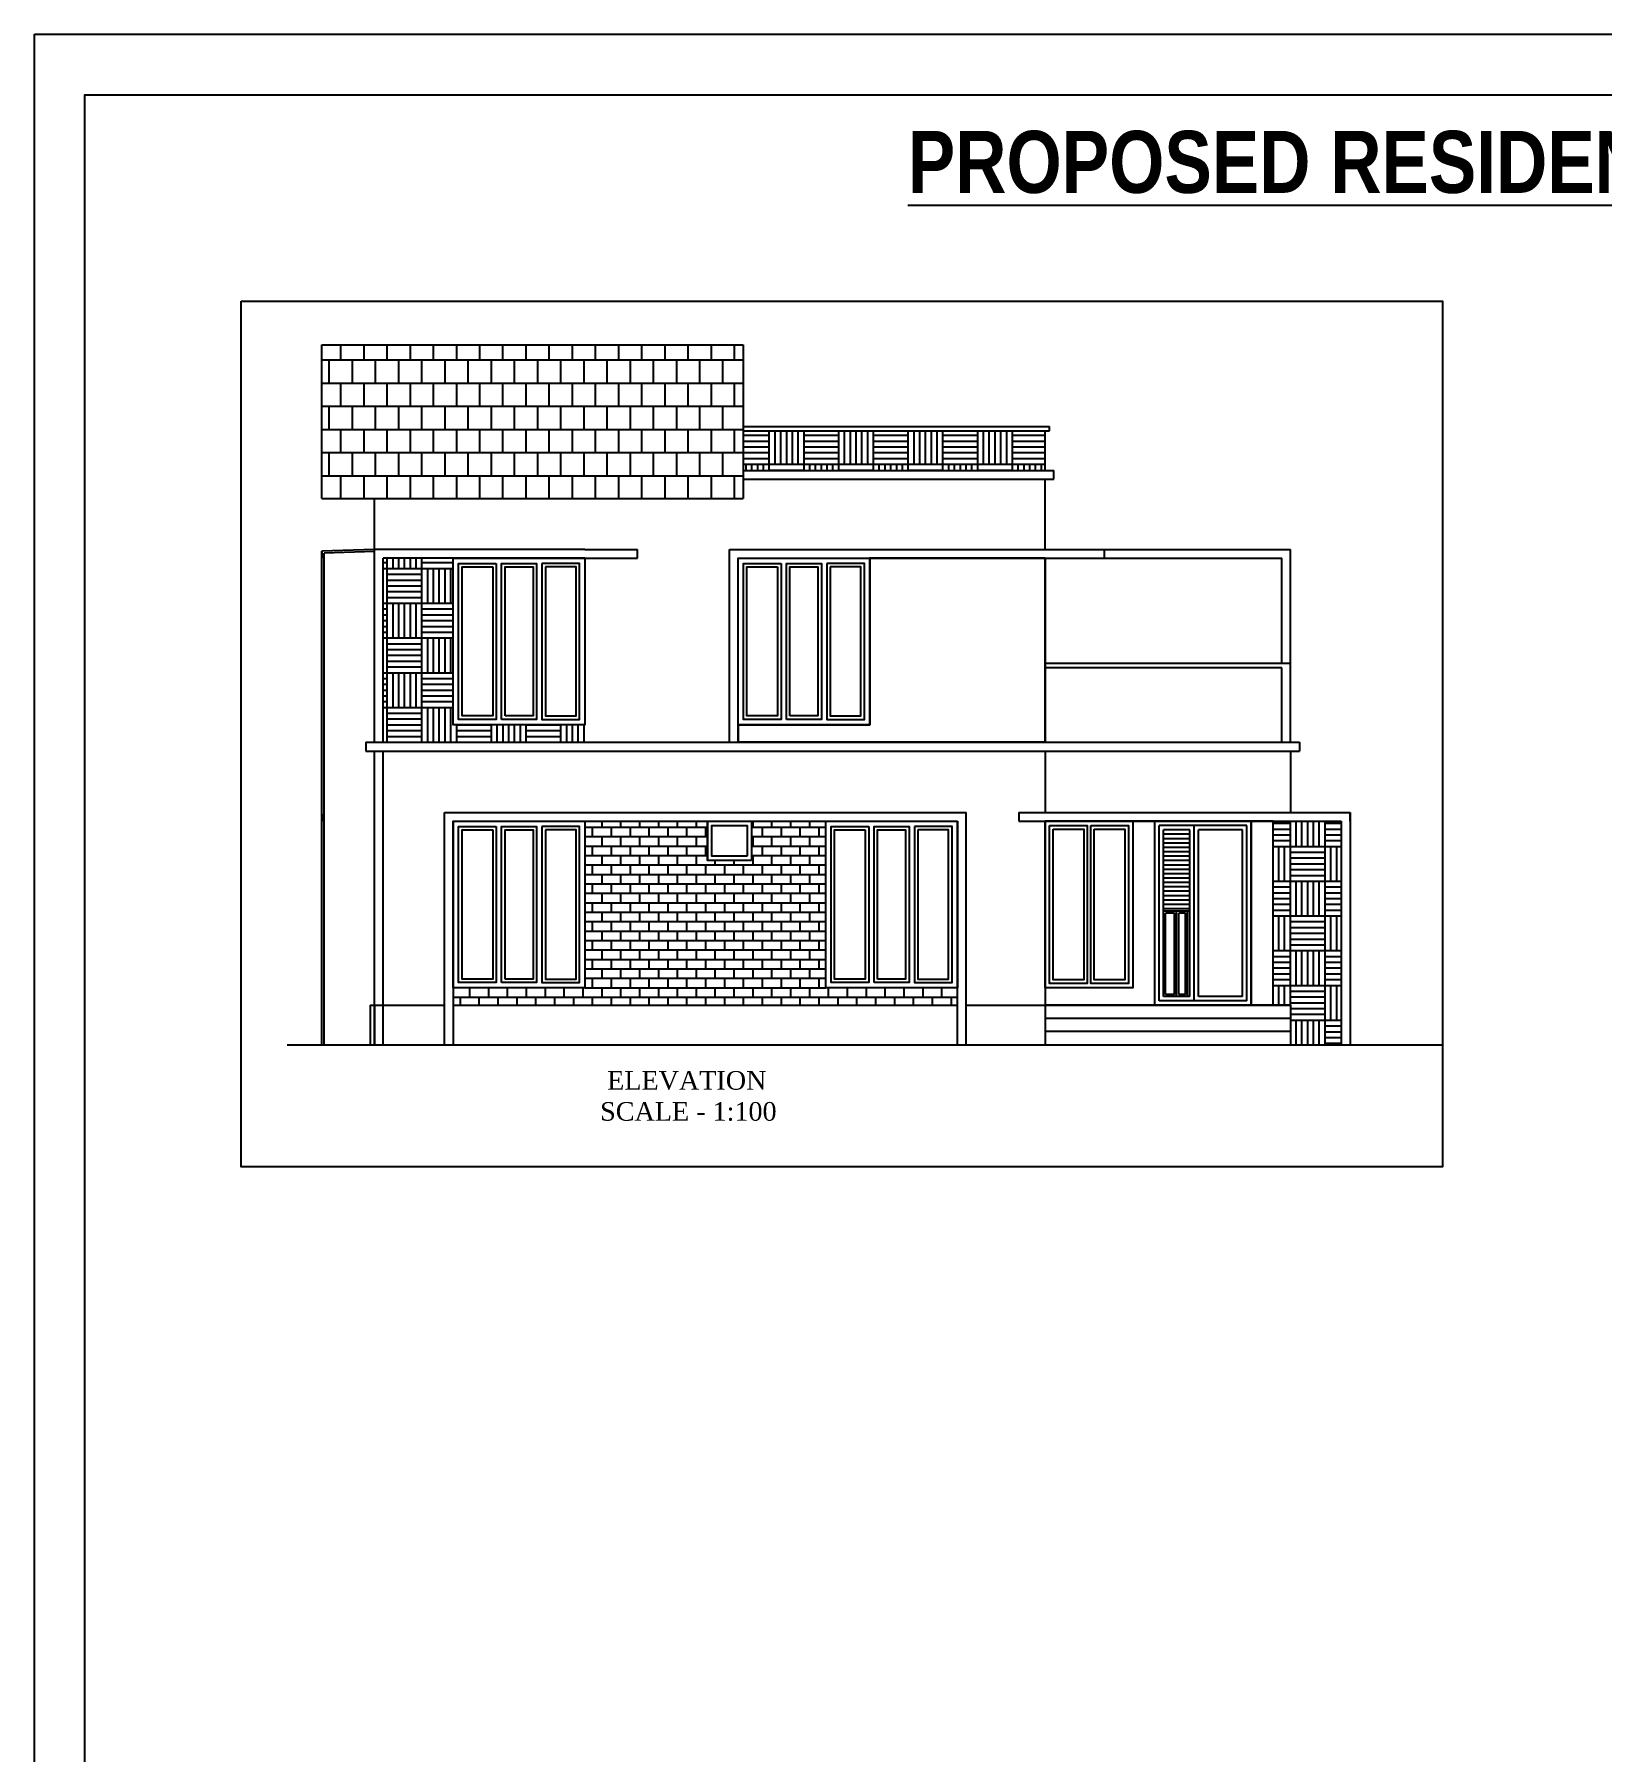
# Model space of a CAD drawing. Header units: centimetres. Extents: x -992 to 575039, y -1394 to 978780.
# Drawn here: x 6286 to 8074, y 847 to 2806 of the extents above; entities that cross this region are included whole.
import ezdxf

# ---------------------------------------------------------------- set-up
doc = ezdxf.new("R2010")
doc.units = ezdxf.units.CM
for name, color, linetype in [('dimension', 7, 'Continuous'), ('ELE-PEN04', 1, 'Continuous'), ('furniture', 7, 'Continuous'), ('Tittle', 2, 'Continuous'), ('wall', 7, 'Continuous'), ('WINDOW', 1, 'Continuous')]:
    doc.layers.add(name, color=color, linetype=linetype)
doc.layers.add('steps', color=3, linetype='Continuous', lineweight=30)
doc.styles.add('KG-TXT', font='ARIALN.TTF', dxfattribs={"width": 0.8})
doc.styles.get("Standard").update_dxf_attribs({"font": 'arial.ttf'})
pattern_1 = [(90, (4866.08, -101.784), (-39.624, 39.624), [39.624, -39.624]), (90, (4872.686, -101.784), (-39.624, 39.624), [39.624, -39.624]), (90, (4879.29, -101.784), (-39.624, 39.624), [39.624, -39.624]), (90, (4885.894, -101.784), (-39.624, 39.624), [39.624, -39.624]), (90, (4892.498, -101.784), (-39.624, 39.624), [39.624, -39.624]), (90, (4899.1, -101.784), (-39.624, 39.624), [39.624, -39.624]), (90, (4905.706, -101.784), (-39.624, 39.624), [39.624, -39.624]), (0, (4866.08, -62.16), (39.624, -39.624), [39.624, -39.624]), (0, (4866.08, -55.556), (39.624, -39.624), [39.624, -39.624]), (0, (4866.08, -48.952), (39.624, -39.624), [39.624, -39.624]), (0, (4866.08, -42.35), (39.624, -39.624), [39.624, -39.624]), (0, (4866.08, -35.744), (39.624, -39.624), [39.624, -39.624]), (0, (4866.08, -29.14), (39.624, -39.624), [39.624, -39.624]), (0, (4866.08, -22.536), (39.624, -39.624), [39.624, -39.624])]
pattern_2 = [(0, (4866.082, -101.784), (0, 10.7696), []), (90, (4866.082, -101.784), (-10.7696, 10.7696), [10.7696, -10.7696])]

# ---------------------------------------------------------------- blocks, each defined once
blk = doc.blocks.new('W3')
at = {"layer": 'WINDOW'}
for points in [[(2018.3, 3885.9), (2018.3, 3695.9), (1868.3, 3695.9), (1868.3, 3885.9)], [(1917.3, 3879.9), (1917.3, 3701.9), (1874.3, 3701.9), (1874.3, 3879.9)], [(1923.3, 3701.9), (1923.3, 3879.9), (1963.3, 3879.9), (1963.3, 3701.9)], [(1969.3, 3879.9), (1969.3, 3701.9), (2012.3, 3701.9), (2012.3, 3879.9)], [(1913.3, 3875.9), (1913.3, 3705.9), (1878.3, 3705.9), (1878.3, 3875.9)], [(1927.3, 3705.9), (1927.3, 3875.9), (1959.3, 3875.9), (1959.3, 3705.9)], [(1973.3, 3875.9), (1973.3, 3705.9), (2008.3, 3705.9), (2008.3, 3875.9)]]:
    blk.add_lwpolyline(points, close=True, dxfattribs=at)

msp = doc.modelspace()

# ---------------------------------------------------------------- hatches: boundary and pattern name
at = {"true_color": 0x636466}
h = msp.add_hatch(dxfattribs=at)
h.set_pattern_fill('AR-B88', color=251, scale=0.13)
h.set_pattern_definition([(0, (4866.082, -101.784), (0, 26.416), []), (90, (4866.082, -101.784), (-13.208, 26.416), [26.416, -26.416])])
h.paths.add_polyline_path([(7094.9, 2451.6), (6614.3, 2451.6), (6614.3, 2276.2), (7094.9, 2276.2)])
h = msp.add_hatch(dxfattribs=at)
h.set_pattern_fill('AR-PARQ1', color=251, scale=0.13)
h.set_pattern_definition(pattern_1)
h.paths.add_polyline_path([(7439.3, 2308.2), (7439.3, 2353.2), (7094.9, 2353.2), (7094.9, 2308.2)])
h = msp.add_hatch(dxfattribs=at)
h.set_pattern_fill('AR-PARQ1', color=251, scale=0.13)
h.set_pattern_definition(pattern_1)
h.paths.add_polyline_path([(6764.3, 2208.2), (6684.3, 2208.2), (6684.3, 1998.2), (6914.3, 1998.2), (6914.3, 2018.2), (6764.3, 2018.2)])
at = {"true_color": 0xcd2027}
h = msp.add_hatch(dxfattribs=at)
h.set_pattern_fill('AR-B816', color=242, scale=0.053)
h.set_pattern_definition(pattern_2)
h.paths.add_polyline_path([(7189.3, 1908.2), (7104.3, 1908.2), (7104.3, 1863.2), (7054.3, 1863.2), (7054.3, 1908.2), (6914.3, 1908.2), (6914.3, 1698.2), (7189.3, 1698.2), (7189.3, 1718.2)])
at = {"true_color": 0x636466}
h = msp.add_hatch(dxfattribs=at)
h.set_pattern_fill('AR-PARQ1', color=251, scale=0.13)
h.set_pattern_definition(pattern_1)
h.paths.add_polyline_path([(7777.2, 1908.2), (7699.3, 1908.2), (7699.3, 1698.2), (7719.3, 1698.2), (7719.3, 1653.2), (7777.2, 1653.2)])
at = {"true_color": 0xcd2027}
h = msp.add_hatch(dxfattribs=at)
h.set_pattern_fill('AR-B816', color=242, scale=0.053)
h.set_pattern_definition(pattern_2)
h.paths.add_polyline_path([(6914.3, 1718.2), (6764.3, 1718.2), (6764.3, 1698.2), (6914.3, 1698.2)])
h.paths.add_polyline_path([(7339.3, 1718.2), (7189.3, 1718.2), (7189.3, 1698.2), (7339.3, 1698.2)])

# ---------------------------------------------------------------- linework, layer by layer
for p, q in [((6286.3, 2805.6), (12226.3, 2805.6)), ((6286.3, -1394.4), (6286.3, 2805.6)), ((6614.3, 2451.6), (7094.9, 2451.6)), ((6614.3, 2276.2), (6614.3, 2451.6)), ((7094.9, 2451.6), (7094.9, 2276.2)), ((7094.9, 2358.2), (7444.3, 2358.2)), ((7094.9, 2353.2), (7444.3, 2353.2)), ((7439.3, 2308.2), (7439.3, 2353.2)), ((7444.3, 2353.2), (7444.3, 2358.2)), ((7094.9, 2308.2), (7449.3, 2308.2)), ((7094.9, 2298.2), (7449.3, 2298.2)), ((7439.3, 2218.2), (7439.3, 2298.2)), ((7449.3, 2298.2), (7449.3, 2308.2)), ((6614.3, 2276.2), (7094.9, 2276.2)), ((6614.3, 2276.2), (7094.9, 2276.2)), ((6674.3, 2218.2), (6674.3, 2276.2)), ((6674.3, 1998.2), (6674.3, 2276.2)), ((6614.3, 2216.2), (6614.3, 2208.2)), ((6614.3, 1653.2), (6614.3, 2216.2)), ((6616.8, 1653.2), (6616.8, 2213.8)), ((6674.3, 1998.2), (6674.3, 2218.2)), ((6914.3, 2218.2), (6674.3, 2218.2)), ((6914.3, 2218.2), (6974.3, 2218.2)), ((6974.3, 2208.2), (6974.3, 2218.2)), ((7079.3, 2218.2), (7719.3, 2218.2)), ((7079.3, 1998.2), (7079.3, 2218.2)), ((7719.3, 1998.2), (7719.3, 2218.2)), ((6674.3, 1998.2), (6674.3, 2208.2)), ((6684.3, 1998.2), (6684.3, 2208.2)), ((6914.3, 2208.2), (6684.3, 2208.2)), ((6914.3, 2208.2), (6974.3, 2208.2)), ((7089.3, 2208.2), (7439.3, 2208.2)), ((7089.3, 1998.2), (7089.3, 2208.2)), ((7439.3, 1998.2), (7439.3, 2208.2)), ((7709.3, 2088.2), (7709.3, 2208.2)), ((7719.3, 2088.2), (7439.3, 2088.2)), ((7709.3, 2083.2), (7439.3, 2083.2)), ((7709.3, 1998.2), (7709.3, 2083.2)), ((6664.3, 1998.2), (6674.3, 1998.2)), ((6664.3, 1998.2), (6664.3, 1988.2)), ((6674.3, 1998.2), (7729.3, 1998.2)), ((7729.3, 1998.2), (7729.3, 1988.2)), ((6664.3, 1988.2), (6674.3, 1988.2)), ((6674.3, 1988.2), (7729.3, 1988.2)), ((6674.3, 1918.2), (6674.3, 1988.2)), ((6674.3, 1653.2), (6674.3, 1988.2)), ((6674.3, 1653.2), (6674.3, 1988.2)), ((6684.3, 1653.2), (6684.3, 1988.2)), ((7439.3, 1988.2), (7439.3, 1918.2)), ((7719.3, 1988.2), (7719.3, 1918.2)), ((6614.3, 1916.2), (6614.3, 1908.2)), ((6674.3, 1698.2), (6674.3, 1908.2)), ((6754.3, 1918.2), (7349.3, 1918.2)), ((6754.3, 1653.2), (6754.3, 1918.2)), ((6764.3, 1908.2), (7339.3, 1908.2)), ((6764.3, 1653.2), (6764.3, 1908.2)), ((7339.3, 1653.2), (7339.3, 1908.2)), ((7349.3, 1653.2), (7349.3, 1918.2)), ((7409.3, 1918.2), (7787.2, 1918.2)), ((7409.3, 1918.2), (7409.3, 1908.2)), ((7409.3, 1908.2), (7777.2, 1908.2)), ((7439.3, 1908.2), (7439.3, 1653.2)), ((7699.3, 1908.2), (7439.3, 1908.2)), ((7564.3, 1698.2), (7564.3, 1908.2)), ((7669.3, 1903.2), (7569.3, 1903.2)), ((7569.3, 1703.2), (7569.3, 1903.2)), ((7609.4, 1703.2), (7609.4, 1903.2)), ((7669.3, 1703.2), (7669.3, 1903.2)), ((7674.3, 1908.2), (7674.3, 1698.2)), ((7674.3, 1698.2), (7674.3, 1908.2)), ((7699.3, 1698.2), (7699.3, 1908.2)), ((7777.2, 1908.2), (7777.2, 1653.2)), ((7787.2, 1918.2), (7787.2, 1653.2)), ((7604.4, 1898.2), (7574.3, 1898.2)), ((7574.3, 1708.2), (7574.3, 1898.2)), ((7604.4, 1893.2), (7574.3, 1893.2)), ((7604.4, 1888.2), (7574.3, 1888.2)), ((7604.4, 1883.2), (7574.3, 1883.2)), ((7604.4, 1708.2), (7604.4, 1898.2)), ((7664.3, 1898.2), (7614.4, 1898.2)), ((7614.4, 1708.2), (7614.4, 1898.2)), ((7664.3, 1708.2), (7664.3, 1898.2)), ((7604.4, 1878.2), (7574.3, 1878.2)), ((7604.4, 1873.2), (7574.3, 1873.2)), ((7604.4, 1868.2), (7574.3, 1868.2)), ((7604.4, 1863.2), (7574.3, 1863.2)), ((7604.4, 1858.2), (7574.3, 1858.2)), ((7604.4, 1853.2), (7574.3, 1853.2)), ((7604.4, 1848.2), (7574.3, 1848.2)), ((7604.4, 1843.2), (7574.3, 1843.2)), ((7604.4, 1838.2), (7574.3, 1838.2)), ((7604.4, 1833.2), (7574.3, 1833.2)), ((7604.4, 1828.2), (7574.3, 1828.2)), ((7604.4, 1823.2), (7574.3, 1823.2)), ((7604.4, 1818.2), (7574.3, 1818.2)), ((7604.4, 1813.2), (7574.3, 1813.2)), ((7604.4, 1808.2), (7574.3, 1808.2)), ((7604.4, 1805.7), (7574.3, 1805.7)), ((7586.8, 1803.2), (7576.8, 1803.2)), ((7576.8, 1710.7), (7576.8, 1803.2)), ((7586.8, 1710.7), (7586.8, 1803.2)), ((7589.3, 1708.2), (7589.3, 1805.7)), ((7599.4, 1803.2), (7591.8, 1803.2)), ((7591.8, 1710.7), (7591.8, 1803.2)), ((7599.4, 1710.7), (7599.4, 1803.2)), ((7601.9, 1708.2), (7601.9, 1805.7)), ((7604.4, 1708.2), (7574.3, 1708.2)), ((7586.8, 1710.7), (7576.8, 1710.7)), ((7599.4, 1710.7), (7591.8, 1710.7)), ((7664.3, 1708.2), (7614.4, 1708.2)), ((6669.3, 1698.2), (6754.3, 1698.2)), ((6669.3, 1698.2), (6674.3, 1698.2)), ((6669.3, 1698.2), (6669.3, 1653.2)), ((6674.3, 1698.2), (6754.3, 1698.2)), ((6674.3, 1698.2), (6674.3, 1653.2)), ((6764.3, 1698.2), (7339.3, 1698.2)), ((7349.3, 1698.2), (7719.3, 1698.2)), ((7349.3, 1698.2), (7719.3, 1698.2)), ((7719.3, 1698.2), (7439.3, 1698.2)), ((7669.3, 1703.2), (7569.3, 1703.2)), ((7719.3, 1698.2), (7719.3, 1653.2)), ((7719.3, 1683.2), (7439.3, 1683.2)), ((7719.3, 1668.2), (7439.3, 1668.2)), ((6574.5, 1653.2), (7892.7, 1653.2))]:
    msp.add_line(p, q)
msp.add_lwpolyline([(6522.3, 2501.1), (7892.7, 2501.1), (7892.7, 1513.8), (6522.3, 1513.8)], close=True)
msp.add_lwpolyline([(7054.3, 1908.2), (7104.3, 1908.2)])
at = {"layer": 'furniture'}
msp.add_lwpolyline([(12168.2, 2736.4), (6343.5, 2736.4), (6343.5, -1326.1), (12168.2, -1326.1)], close=True, dxfattribs=at)
at = {"layer": 'steps'}
msp.add_lwpolyline([(7089.3, 2018.2), (7089.3, 1998.2), (7439.3, 1998.2), (7439.3, 2208.2), (7239.3, 2208.2), (7239.3, 2018.2), (7089.3, 2018)], dxfattribs=at)
at = {"layer": 'Tittle'}
msp.add_lwpolyline([(6286.3, 2805.6), (12237.4, 2805.6), (12237.4, -1394.4), (6286.3, -1394.4)], close=True, dxfattribs=at)
at = {"layer": 'wall'}
for p, q in [((6674.3, 2218.2), (6614.3, 2216.2)), ((6674.3, 2215.7), (6616.8, 2213.8)), ((7507.2, 2208.2), (7507.2, 2218.2)), ((7439.2, 2208.2), (7709.3, 2208.2)), ((7787.2, 1908.2), (7787.2, 1918.2))]:
    msp.add_line(p, q, dxfattribs=at)
at = {"layer": 'WINDOW'}
for p, q in [((7054.3, 1908.2), (7104.3, 1908.2)), ((7054.3, 1908.2), (7054.3, 1863.2)), ((7104.3, 1908.2), (7104.3, 1863.2)), ((7439.3, 1908.2), (7539.3, 1908.2)), ((7439.3, 1718.2), (7439.3, 1908.2)), ((7444.3, 1903.2), (7487.3, 1903.2)), ((7444.3, 1723.2), (7444.3, 1903.2)), ((7487.3, 1903.2), (7487.3, 1723.2)), ((7534.3, 1903.2), (7534.3, 1723.2)), ((7539.3, 1908.2), (7539.3, 1718.2)), ((7104.3, 1863.2), (7054.3, 1863.2)), ((7539.3, 1718.2), (7439.3, 1718.2)), ((7487.3, 1723.2), (7444.3, 1723.2)), ((7534.3, 1723.2), (7491.3, 1723.2))]:
    msp.add_line(p, q, dxfattribs=at)
for points in [[(7104.3, 1863.2), (7054.3, 1863.2), (7054.3, 1908.2), (7104.3, 1908.2), (7104.3, 1863.2)], [(7439.3, 1908.2), (7539.3, 1908.2), (7539.3, 1718.2), (7439.3, 1718.2), (7439.3, 1908.2)], [(7444.3, 1903.2), (7487.3, 1903.2), (7487.3, 1723.2), (7444.3, 1723.2), (7444.3, 1903.2)], [(7491.3, 1903.2), (7534.3, 1903.2), (7534.3, 1723.2), (7491.3, 1723.2), (7491.3, 1903.2)]]:
    msp.add_lwpolyline(points, dxfattribs=at)
for points in [[(7099.3, 1868.2), (7059.3, 1868.2), (7059.3, 1903.2), (7099.3, 1903.2)], [(7448.3, 1899.2), (7483.3, 1899.2), (7483.3, 1727.2), (7448.3, 1727.2)], [(7495.3, 1899.2), (7530.3, 1899.2), (7530.3, 1727.2), (7495.3, 1727.2)]]:
    msp.add_lwpolyline(points, close=True, dxfattribs=at)

# ---------------------------------------------------------------- block references
for p in [(4895.9, -1677.7), (5220.9, -1677.7), (4895.9, -1977.7), (5320.9, -1977.7)]:
    msp.add_blockref('W3', p, dxfattribs=at)

# ---------------------------------------------------------------- texts
at = {"layer": 'dimension', "insert": (6931.7, 1623.2), "char_height": 21.229, "attachment_point": 1}
msp.add_mtext_dynamic_manual_height_columns('{\\fTimes New Roman|b0|i0|c0|p18; ELEVATION\\PSCALE - 1:100}', width=741, gutter_width=1, heights=[0], dxfattribs=at)
at = {"layer": 'ELE-PEN04', "color": 18, "true_color": 0x000000, "insert": (6512.4, 2695.5), "char_height": 70.762, "width": 4922.087, "attachment_point": 1, "style": 'KG-TXT'}
msp.add_mtext('\\A1;\\pxsm1,qc,t0.99948,9,10;{\\fArial Narrow|b1|i0|c0|p34;\\W1;\\L\\C0; PROPOSED RESIDENCE BUILDING FOR Mr.  VARGHESE M A  AT  \\W0.8;KUTTIPARA   \\fArial Narrow|b0|i0|c0|p34;SURVEY NO: }', dxfattribs=at)

doc.saveas('drawing.dxf')
